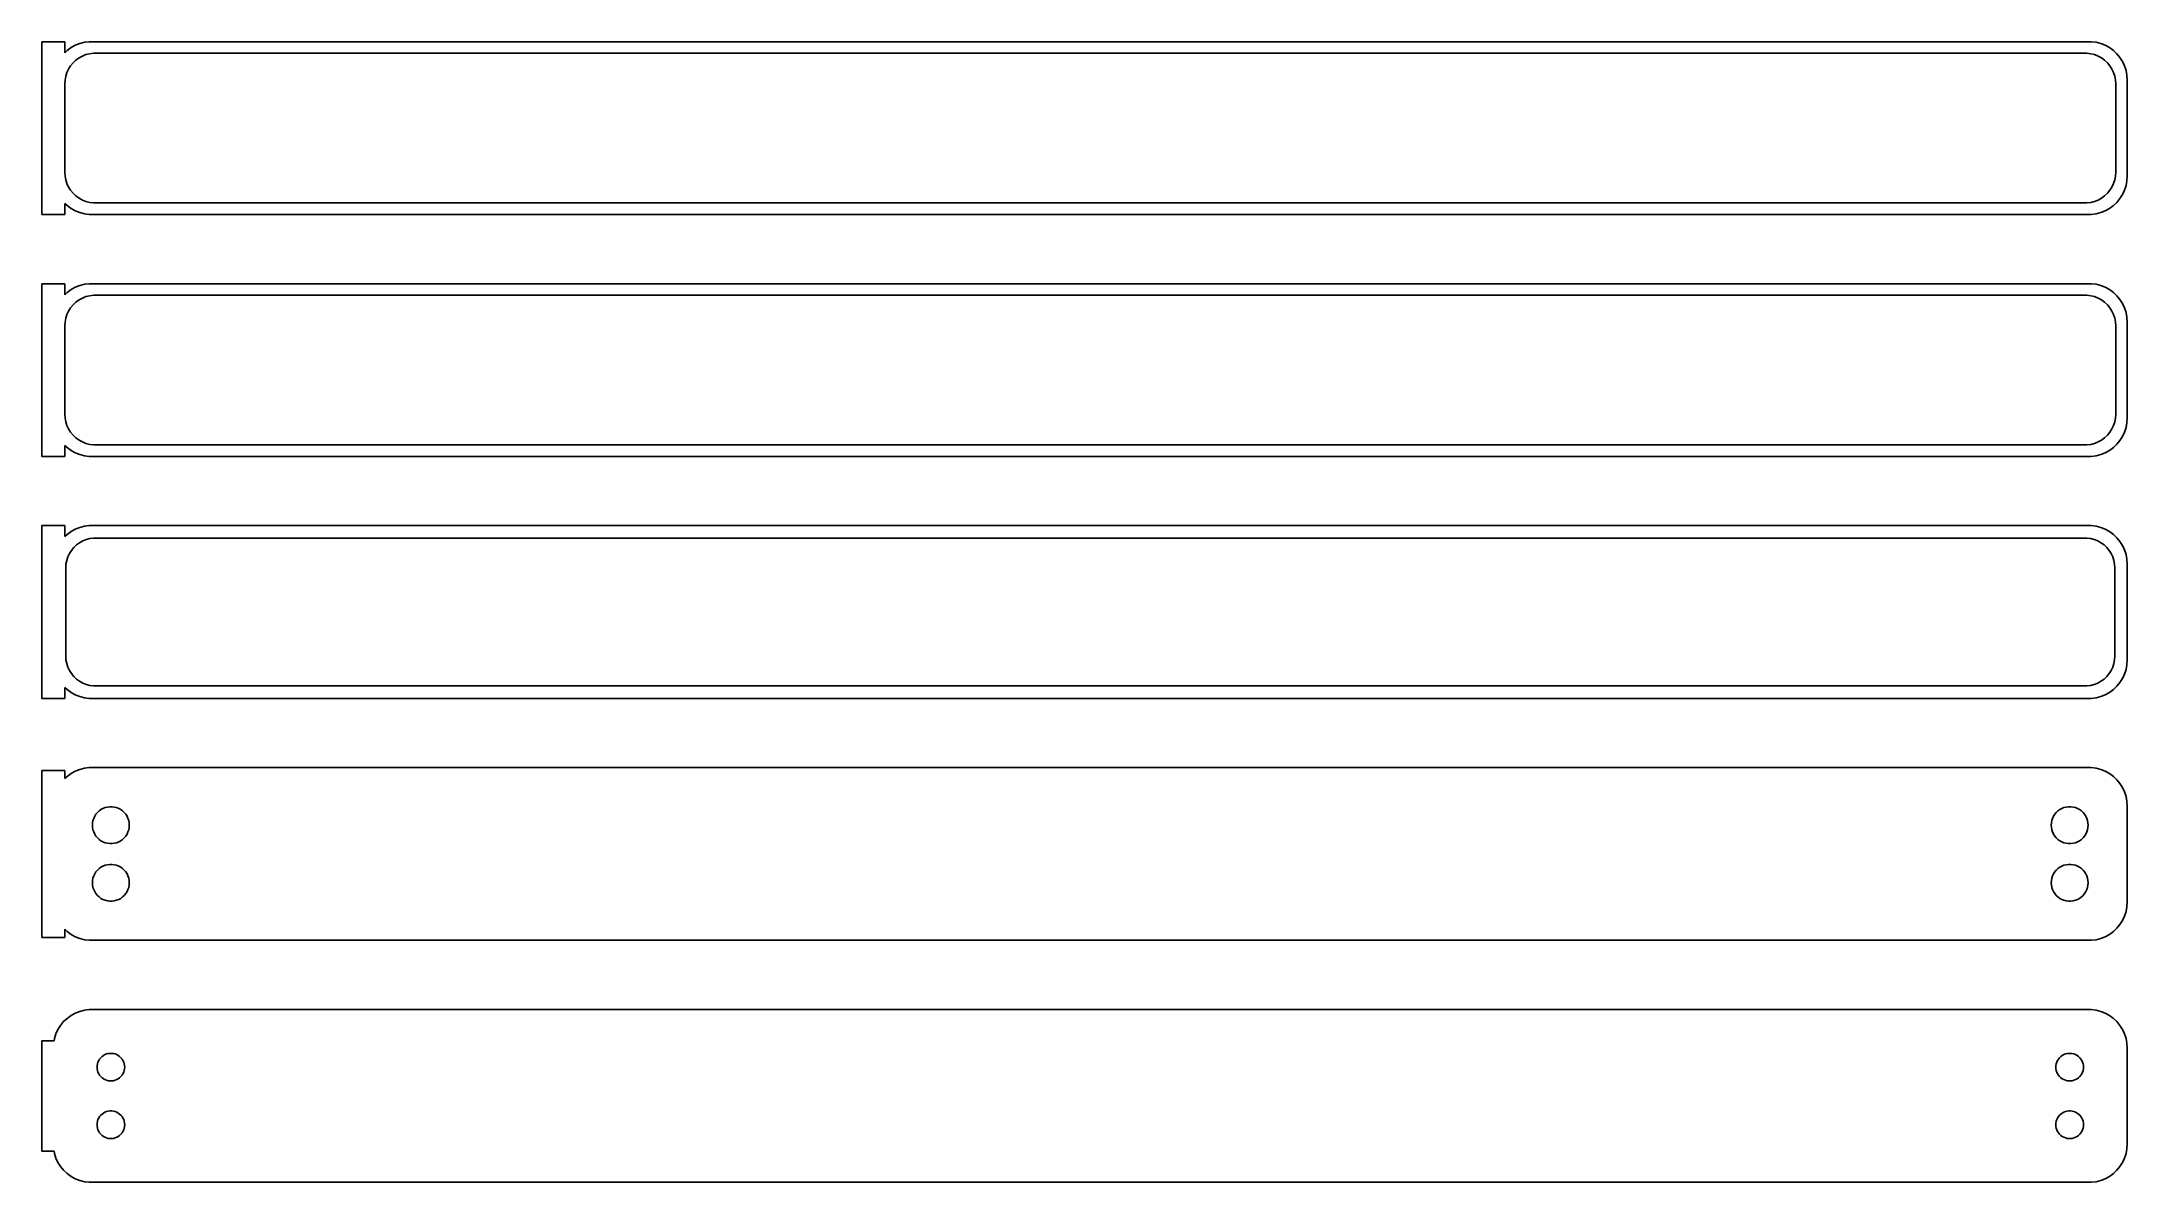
# Model space of a CAD drawing. Header units: metres. Extents: x -136 to 135, y 115 to 263.
import ezdxf

# ---------------------------------------------------------------- set-up
doc = ezdxf.new("R2010")
doc.units = ezdxf.units.M

msp = doc.modelspace()

# ---------------------------------------------------------------- linework, layer by layer
for p, q in [((-133.5, 263.24), (-136.5, 263.24)), ((-136.5, 263.24), (-136.5, 240.76)), ((-133.5, 261.809), (-133.5, 263.24)), ((-133.187, 262.103), (-133.5, 261.809)), ((-132.679, 262.472), (-133.187, 262.103)), ((-132.129, 262.774), (-132.679, 262.472)), ((-132.416, 260.488), (-132.05, 260.832)), ((-131.545, 263.005), (-132.129, 262.774)), ((-132.05, 260.832), (-131.643, 261.127)), ((-131.643, 261.127), (-131.203, 261.369)), ((-130.937, 263.161), (-131.545, 263.005)), ((-131.203, 261.369), (-130.736, 261.554)), ((-130.314, 263.24), (-130.937, 263.161)), ((-130.736, 261.554), (-130.25, 261.679)), ((130.314, 263.24), (-130.314, 263.24)), ((-130.25, 261.679), (-129.751, 261.742)), ((-129.751, 261.742), (129.751, 261.742)), ((129.751, 261.742), (130.25, 261.679)), ((130.25, 261.679), (130.736, 261.554)), ((130.937, 263.161), (130.314, 263.24)), ((130.736, 261.554), (131.203, 261.369)), ((131.545, 263.005), (130.937, 263.161)), ((131.203, 261.369), (131.643, 261.127)), ((132.129, 262.774), (131.545, 263.005)), ((131.643, 261.127), (132.05, 260.832)), ((132.05, 260.832), (132.416, 260.488)), ((132.679, 262.472), (132.129, 262.774)), ((133.187, 262.103), (132.679, 262.472)), ((133.645, 261.673), (133.187, 262.103)), ((134.045, 261.189), (133.645, 261.673)), ((134.382, 260.659), (134.045, 261.189)), ((134.649, 260.091), (134.382, 260.659)), ((-133.5, 257.75), (-133.468, 258.251)), ((-133.468, 258.251), (-133.374, 258.745)), ((-133.374, 258.745), (-133.219, 259.222)), ((-133.219, 259.222), (-133.005, 259.677)), ((-133.005, 259.677), (-132.736, 260.101)), ((-132.736, 260.101), (-132.416, 260.488)), ((132.416, 260.488), (132.736, 260.101)), ((132.736, 260.101), (133.005, 259.677)), ((133.005, 259.677), (133.219, 259.222)), ((133.219, 259.222), (133.374, 258.745)), ((133.374, 258.745), (133.468, 258.251)), ((133.468, 258.251), (133.5, 257.75)), ((134.843, 259.493), (134.649, 260.091)), ((134.961, 258.877), (134.843, 259.493)), ((135, 258.25), (134.961, 258.877)), ((135, 245.75), (135, 258.25)), ((-133.5, 246.25), (-133.5, 257.75)), ((133.5, 257.75), (133.5, 246.25)), ((-133.468, 245.749), (-133.5, 246.25)), ((-133.374, 245.255), (-133.468, 245.749)), ((-133.219, 244.778), (-133.374, 245.255)), ((-133.005, 244.323), (-133.219, 244.778)), ((133.219, 244.778), (133.005, 244.323)), ((133.374, 245.255), (133.219, 244.778)), ((133.468, 245.749), (133.374, 245.255)), ((133.5, 246.25), (133.468, 245.749)), ((134.649, 243.909), (134.843, 244.507)), ((134.843, 244.507), (134.961, 245.123)), ((134.961, 245.123), (135, 245.75)), ((-133.5, 242.191), (-133.187, 241.897)), ((-133.5, 240.76), (-133.5, 242.191)), ((-133.187, 241.897), (-132.679, 241.528)), ((-132.736, 243.899), (-133.005, 244.323)), ((-132.416, 243.512), (-132.736, 243.899)), ((-132.05, 243.168), (-132.416, 243.512)), ((-131.643, 242.873), (-132.05, 243.168)), ((-131.203, 242.631), (-131.643, 242.873)), ((-130.736, 242.446), (-131.203, 242.631)), ((-130.25, 242.321), (-130.736, 242.446)), ((-129.751, 242.258), (-130.25, 242.321)), ((129.751, 242.258), (-129.751, 242.258)), ((130.25, 242.321), (129.751, 242.258)), ((130.736, 242.446), (130.25, 242.321)), ((131.203, 242.631), (130.736, 242.446)), ((131.643, 242.873), (131.203, 242.631)), ((132.05, 243.168), (131.643, 242.873)), ((132.416, 243.512), (132.05, 243.168)), ((132.736, 243.899), (132.416, 243.512)), ((132.679, 241.528), (133.187, 241.897)), ((133.005, 244.323), (132.736, 243.899)), ((133.187, 241.897), (133.645, 242.327)), ((133.645, 242.327), (134.045, 242.811)), ((134.045, 242.811), (134.382, 243.341)), ((134.382, 243.341), (134.649, 243.909)), ((-136.5, 240.76), (-133.5, 240.76)), ((-132.679, 241.528), (-132.129, 241.226)), ((-132.129, 241.226), (-131.545, 240.995)), ((-131.545, 240.995), (-130.937, 240.839)), ((-130.937, 240.839), (-130.314, 240.76)), ((-130.314, 240.76), (130.314, 240.76)), ((130.314, 240.76), (130.937, 240.839)), ((130.937, 240.839), (131.545, 240.995)), ((131.545, 240.995), (132.129, 241.226)), ((132.129, 241.226), (132.679, 241.528)), ((-133.5, 231.74), (-136.5, 231.74)), ((-136.5, 231.74), (-136.5, 209.26)), ((-133.5, 230.309), (-133.5, 231.74)), ((-132.679, 230.972), (-133.187, 230.603)), ((-132.129, 231.274), (-132.679, 230.972)), ((-131.545, 231.505), (-132.129, 231.274)), ((-130.937, 231.661), (-131.545, 231.505)), ((-130.314, 231.74), (-130.937, 231.661)), ((130.314, 231.74), (-130.314, 231.74)), ((130.937, 231.661), (130.314, 231.74)), ((131.545, 231.505), (130.937, 231.661)), ((132.129, 231.274), (131.545, 231.505)), ((132.679, 230.972), (132.129, 231.274)), ((133.187, 230.603), (132.679, 230.972)), ((-133.187, 230.603), (-133.5, 230.309)), ((-133.219, 227.722), (-133.005, 228.177)), ((-133.005, 228.177), (-132.736, 228.601)), ((-132.736, 228.601), (-132.416, 228.988)), ((-132.416, 228.988), (-132.05, 229.332)), ((-132.05, 229.332), (-131.643, 229.627)), ((-131.643, 229.627), (-131.203, 229.869)), ((-131.203, 229.869), (-130.736, 230.054)), ((-130.736, 230.054), (-130.25, 230.179)), ((-130.25, 230.179), (-129.751, 230.242)), ((-129.751, 230.242), (129.751, 230.242)), ((129.751, 230.242), (130.25, 230.179)), ((130.25, 230.179), (130.736, 230.054)), ((130.736, 230.054), (131.203, 229.869)), ((131.203, 229.869), (131.643, 229.627)), ((131.643, 229.627), (132.05, 229.332)), ((132.05, 229.332), (132.416, 228.988)), ((132.416, 228.988), (132.736, 228.601)), ((132.736, 228.601), (133.005, 228.177)), ((133.005, 228.177), (133.219, 227.722)), ((133.645, 230.173), (133.187, 230.603)), ((134.045, 229.689), (133.645, 230.173)), ((134.382, 229.159), (134.045, 229.689)), ((134.649, 228.591), (134.382, 229.159)), ((134.843, 227.993), (134.649, 228.591)), ((-133.5, 226.25), (-133.468, 226.751)), ((-133.5, 214.75), (-133.5, 226.25)), ((-133.468, 226.751), (-133.374, 227.245)), ((-133.374, 227.245), (-133.219, 227.722)), ((133.219, 227.722), (133.374, 227.245)), ((133.374, 227.245), (133.468, 226.751)), ((133.468, 226.751), (133.5, 226.25)), ((133.5, 226.25), (133.5, 214.75)), ((134.961, 227.377), (134.843, 227.993)), ((135, 226.75), (134.961, 227.377)), ((135, 214.25), (135, 226.75)), ((-133.468, 214.249), (-133.5, 214.75)), ((133.5, 214.75), (133.468, 214.249)), ((-133.374, 213.755), (-133.468, 214.249)), ((-133.219, 213.278), (-133.374, 213.755)), ((-133.005, 212.823), (-133.219, 213.278)), ((-132.736, 212.399), (-133.005, 212.823)), ((-132.416, 212.012), (-132.736, 212.399)), ((-132.05, 211.668), (-132.416, 212.012)), ((132.416, 212.012), (132.05, 211.668)), ((132.736, 212.399), (132.416, 212.012)), ((133.005, 212.823), (132.736, 212.399)), ((133.219, 213.278), (133.005, 212.823)), ((133.374, 213.755), (133.219, 213.278)), ((133.468, 214.249), (133.374, 213.755)), ((134.045, 211.311), (134.382, 211.841)), ((134.382, 211.841), (134.649, 212.409)), ((134.649, 212.409), (134.843, 213.007)), ((134.843, 213.007), (134.961, 213.623)), ((134.961, 213.623), (135, 214.25)), ((-136.5, 209.26), (-133.5, 209.26)), ((-133.5, 210.691), (-133.187, 210.397)), ((-133.5, 209.26), (-133.5, 210.691)), ((-133.187, 210.397), (-132.679, 210.028)), ((-132.679, 210.028), (-132.129, 209.726)), ((-132.129, 209.726), (-131.545, 209.495)), ((-131.643, 211.373), (-132.05, 211.668)), ((-131.203, 211.131), (-131.643, 211.373)), ((-131.545, 209.495), (-130.937, 209.339)), ((-130.736, 210.946), (-131.203, 211.131)), ((-130.937, 209.339), (-130.314, 209.26)), ((-130.25, 210.821), (-130.736, 210.946)), ((-130.314, 209.26), (130.314, 209.26)), ((-129.751, 210.758), (-130.25, 210.821)), ((129.751, 210.758), (-129.751, 210.758)), ((130.25, 210.821), (129.751, 210.758)), ((130.736, 210.946), (130.25, 210.821)), ((130.314, 209.26), (130.937, 209.339)), ((131.203, 211.131), (130.736, 210.946)), ((130.937, 209.339), (131.545, 209.495)), ((131.643, 211.373), (131.203, 211.131)), ((131.545, 209.495), (132.129, 209.726)), ((132.05, 211.668), (131.643, 211.373)), ((132.129, 209.726), (132.679, 210.028)), ((132.679, 210.028), (133.187, 210.397)), ((133.187, 210.397), (133.645, 210.827)), ((133.645, 210.827), (134.045, 211.311)), ((-133.5, 200.24), (-136.5, 200.24)), ((-136.5, 200.24), (-136.5, 177.76)), ((-133.5, 198.809), (-133.5, 200.24)), ((-133.187, 199.103), (-133.5, 198.809)), ((-132.679, 199.472), (-133.187, 199.103)), ((-132.129, 199.774), (-132.679, 199.472)), ((-131.545, 200.005), (-132.129, 199.774)), ((-131.575, 198.02), (-131.149, 198.254)), ((-130.937, 200.161), (-131.545, 200.005)), ((-131.149, 198.254), (-130.697, 198.433)), ((-130.314, 200.24), (-130.937, 200.161)), ((-130.697, 198.433), (-130.226, 198.554)), ((130.314, 200.24), (-130.314, 200.24)), ((-130.226, 198.554), (-129.743, 198.615)), ((-129.743, 198.615), (129.743, 198.615)), ((129.743, 198.615), (130.226, 198.554)), ((130.226, 198.554), (130.697, 198.433)), ((130.937, 200.161), (130.314, 200.24)), ((130.697, 198.433), (131.149, 198.254)), ((131.545, 200.005), (130.937, 200.161)), ((131.149, 198.254), (131.575, 198.02)), ((132.129, 199.774), (131.545, 200.005)), ((132.679, 199.472), (132.129, 199.774)), ((133.187, 199.103), (132.679, 199.472)), ((133.645, 198.673), (133.187, 199.103)), ((134.045, 198.189), (133.645, 198.673)), ((-133.342, 195.235), (-133.251, 195.713)), ((-133.251, 195.713), (-133.101, 196.176)), ((-133.101, 196.176), (-132.894, 196.616)), ((-132.894, 196.616), (-132.633, 197.026)), ((-132.633, 197.026), (-132.323, 197.401)), ((-132.323, 197.401), (-131.969, 197.734)), ((-131.969, 197.734), (-131.575, 198.02)), ((131.575, 198.02), (131.969, 197.734)), ((131.969, 197.734), (132.323, 197.401)), ((132.323, 197.401), (132.633, 197.026)), ((132.633, 197.026), (132.894, 196.616)), ((132.894, 196.616), (133.101, 196.176)), ((133.101, 196.176), (133.251, 195.713)), ((133.251, 195.713), (133.342, 195.235)), ((134.382, 197.659), (134.045, 198.189)), ((134.649, 197.091), (134.382, 197.659)), ((134.843, 196.493), (134.649, 197.091)), ((134.961, 195.877), (134.843, 196.493)), ((135, 195.25), (134.961, 195.877)), ((-133.373, 194.75), (-133.342, 195.235)), ((-133.373, 183.25), (-133.373, 194.75)), ((133.342, 195.235), (133.373, 194.75)), ((133.373, 194.75), (133.373, 183.25)), ((135, 182.75), (135, 195.25)), ((-133.342, 182.765), (-133.373, 183.25)), ((-133.251, 182.287), (-133.342, 182.765)), ((-133.101, 181.824), (-133.251, 182.287)), ((133.251, 182.287), (133.101, 181.824)), ((133.342, 182.765), (133.251, 182.287)), ((133.373, 183.25), (133.342, 182.765)), ((134.843, 181.507), (134.961, 182.123)), ((134.961, 182.123), (135, 182.75)), ((-133.5, 179.191), (-133.187, 178.897)), ((-133.5, 177.76), (-133.5, 179.191)), ((-132.894, 181.384), (-133.101, 181.824)), ((-132.633, 180.974), (-132.894, 181.384)), ((-132.323, 180.599), (-132.633, 180.974)), ((-131.969, 180.266), (-132.323, 180.599)), ((-131.575, 179.98), (-131.969, 180.266)), ((-131.149, 179.746), (-131.575, 179.98)), ((-130.697, 179.567), (-131.149, 179.746)), ((-130.226, 179.446), (-130.697, 179.567)), ((-129.743, 179.385), (-130.226, 179.446)), ((129.743, 179.385), (-129.743, 179.385)), ((130.226, 179.446), (129.743, 179.385)), ((130.697, 179.567), (130.226, 179.446)), ((131.149, 179.746), (130.697, 179.567)), ((131.575, 179.98), (131.149, 179.746)), ((131.969, 180.266), (131.575, 179.98)), ((132.323, 180.599), (131.969, 180.266)), ((132.633, 180.974), (132.323, 180.599)), ((132.894, 181.384), (132.633, 180.974)), ((133.101, 181.824), (132.894, 181.384)), ((133.187, 178.897), (133.645, 179.327)), ((133.645, 179.327), (134.045, 179.811)), ((134.045, 179.811), (134.382, 180.341)), ((134.382, 180.341), (134.649, 180.909)), ((134.649, 180.909), (134.843, 181.507)), ((-136.5, 177.76), (-133.5, 177.76)), ((-133.187, 178.897), (-132.679, 178.528)), ((-132.679, 178.528), (-132.129, 178.226)), ((-132.129, 178.226), (-131.545, 177.995)), ((-131.545, 177.995), (-130.937, 177.839)), ((-130.937, 177.839), (-130.314, 177.76)), ((-130.314, 177.76), (130.314, 177.76)), ((130.314, 177.76), (130.937, 177.839)), ((130.937, 177.839), (131.545, 177.995)), ((131.545, 177.995), (132.129, 178.226)), ((132.129, 178.226), (132.679, 178.528)), ((132.679, 178.528), (133.187, 178.897)), ((-133.5, 168.365), (-136.5, 168.365)), ((-136.5, 168.365), (-136.5, 146.635)), ((-133.5, 167.309), (-133.5, 168.365)), ((-131.545, 168.505), (-132.129, 168.274)), ((-130.937, 168.661), (-131.545, 168.505)), ((-130.314, 168.74), (-130.937, 168.661)), ((130.314, 168.74), (-130.314, 168.74)), ((130.937, 168.661), (130.314, 168.74)), ((131.545, 168.505), (130.937, 168.661)), ((132.129, 168.274), (131.545, 168.505)), ((-133.187, 167.603), (-133.5, 167.309)), ((-132.679, 167.972), (-133.187, 167.603)), ((-132.129, 168.274), (-132.679, 167.972)), ((132.679, 167.972), (132.129, 168.274)), ((133.187, 167.603), (132.679, 167.972)), ((133.645, 167.173), (133.187, 167.603)), ((134.045, 166.689), (133.645, 167.173)), ((134.382, 166.159), (134.045, 166.689)), ((134.649, 165.591), (134.382, 166.159)), ((-129.25, 162.893), (-129.03, 163.099)), ((-129.03, 163.099), (-128.786, 163.276)), ((-128.786, 163.276), (-128.522, 163.422)), ((-128.522, 163.422), (-128.242, 163.533)), ((-128.242, 163.533), (-127.95, 163.607)), ((-127.95, 163.607), (-127.651, 163.645)), ((-127.651, 163.645), (-127.349, 163.645)), ((-127.349, 163.645), (-127.05, 163.607)), ((-127.05, 163.607), (-126.758, 163.533)), ((-126.758, 163.533), (-126.478, 163.422)), ((-126.478, 163.422), (-126.214, 163.276)), ((-126.214, 163.276), (-125.97, 163.099)), ((-125.97, 163.099), (-125.75, 162.893)), ((125.75, 162.893), (125.97, 163.099)), ((125.97, 163.099), (126.214, 163.276)), ((126.214, 163.276), (126.478, 163.422)), ((126.478, 163.422), (126.758, 163.533)), ((126.758, 163.533), (127.05, 163.607)), ((127.05, 163.607), (127.349, 163.645)), ((127.349, 163.645), (127.651, 163.645)), ((127.651, 163.645), (127.95, 163.607)), ((127.95, 163.607), (128.242, 163.533)), ((128.242, 163.533), (128.522, 163.422)), ((128.522, 163.422), (128.786, 163.276)), ((128.786, 163.276), (129.03, 163.099)), ((129.03, 163.099), (129.25, 162.893)), ((134.843, 164.993), (134.649, 165.591)), ((134.961, 164.377), (134.843, 164.993)), ((135, 163.75), (134.961, 164.377)), ((135, 151.25), (135, 163.75)), ((-129.9, 161.25), (-129.881, 161.551)), ((-129.881, 160.949), (-129.9, 161.25)), ((-129.881, 161.551), (-129.825, 161.847)), ((-129.825, 160.653), (-129.881, 160.949)), ((-129.825, 161.847), (-129.731, 162.133)), ((-129.731, 160.367), (-129.825, 160.653)), ((-129.731, 162.133), (-129.603, 162.406)), ((-129.603, 160.094), (-129.731, 160.367)), ((-129.603, 162.406), (-129.442, 162.661)), ((-129.442, 162.661), (-129.25, 162.893)), ((-125.75, 162.893), (-125.558, 162.661)), ((-125.558, 162.661), (-125.397, 162.406)), ((-125.397, 162.406), (-125.269, 162.133)), ((-125.269, 160.367), (-125.397, 160.094)), ((-125.269, 162.133), (-125.175, 161.847)), ((-125.175, 160.653), (-125.269, 160.367)), ((-125.175, 161.847), (-125.119, 161.551)), ((-125.119, 160.949), (-125.175, 160.653)), ((-125.119, 161.551), (-125.1, 161.25)), ((-125.1, 161.25), (-125.119, 160.949)), ((125.1, 161.25), (125.119, 161.551)), ((125.119, 160.949), (125.1, 161.25)), ((125.119, 161.551), (125.175, 161.847)), ((125.175, 160.653), (125.119, 160.949)), ((125.175, 161.847), (125.269, 162.133)), ((125.269, 160.367), (125.175, 160.653)), ((125.269, 162.133), (125.397, 162.406)), ((125.397, 160.094), (125.269, 160.367)), ((125.397, 162.406), (125.558, 162.661)), ((125.558, 162.661), (125.75, 162.893)), ((129.25, 162.893), (129.442, 162.661)), ((129.442, 162.661), (129.603, 162.406)), ((129.603, 162.406), (129.731, 162.133)), ((129.731, 160.367), (129.603, 160.094)), ((129.731, 162.133), (129.825, 161.847)), ((129.825, 160.653), (129.731, 160.367)), ((129.825, 161.847), (129.881, 161.551)), ((129.881, 160.949), (129.825, 160.653)), ((129.881, 161.551), (129.9, 161.25)), ((129.9, 161.25), (129.881, 160.949)), ((-129.442, 159.839), (-129.603, 160.094)), ((-129.25, 159.607), (-129.442, 159.839)), ((-129.03, 159.401), (-129.25, 159.607)), ((-128.786, 159.224), (-129.03, 159.401)), ((-128.522, 159.078), (-128.786, 159.224)), ((-128.242, 158.967), (-128.522, 159.078)), ((-127.95, 158.893), (-128.242, 158.967)), ((-127.651, 158.855), (-127.95, 158.893)), ((-127.349, 158.855), (-127.651, 158.855)), ((-127.05, 158.893), (-127.349, 158.855)), ((-126.758, 158.967), (-127.05, 158.893)), ((-126.478, 159.078), (-126.758, 158.967)), ((-126.214, 159.224), (-126.478, 159.078)), ((-125.97, 159.401), (-126.214, 159.224)), ((-125.75, 159.607), (-125.97, 159.401)), ((-125.558, 159.839), (-125.75, 159.607)), ((-125.397, 160.094), (-125.558, 159.839)), ((125.558, 159.839), (125.397, 160.094)), ((125.75, 159.607), (125.558, 159.839)), ((125.97, 159.401), (125.75, 159.607)), ((126.214, 159.224), (125.97, 159.401)), ((126.478, 159.078), (126.214, 159.224)), ((126.758, 158.967), (126.478, 159.078)), ((127.05, 158.893), (126.758, 158.967)), ((127.349, 158.855), (127.05, 158.893)), ((127.651, 158.855), (127.349, 158.855)), ((127.95, 158.893), (127.651, 158.855)), ((128.242, 158.967), (127.95, 158.893)), ((128.522, 159.078), (128.242, 158.967)), ((128.786, 159.224), (128.522, 159.078)), ((129.03, 159.401), (128.786, 159.224)), ((129.25, 159.607), (129.03, 159.401)), ((129.442, 159.839), (129.25, 159.607)), ((129.603, 160.094), (129.442, 159.839)), ((-129.731, 154.633), (-129.603, 154.906)), ((-129.603, 154.906), (-129.442, 155.161)), ((-129.442, 155.161), (-129.25, 155.393)), ((-129.25, 155.393), (-129.03, 155.599)), ((-129.03, 155.599), (-128.786, 155.776)), ((-128.786, 155.776), (-128.522, 155.922)), ((-128.522, 155.922), (-128.242, 156.033)), ((-128.242, 156.033), (-127.95, 156.107)), ((-127.95, 156.107), (-127.651, 156.145)), ((-127.651, 156.145), (-127.349, 156.145)), ((-127.349, 156.145), (-127.05, 156.107)), ((-127.05, 156.107), (-126.758, 156.033)), ((-126.758, 156.033), (-126.478, 155.922)), ((-126.478, 155.922), (-126.214, 155.776)), ((-126.214, 155.776), (-125.97, 155.599)), ((-125.97, 155.599), (-125.75, 155.393)), ((-125.75, 155.393), (-125.558, 155.161)), ((-125.558, 155.161), (-125.397, 154.906)), ((-125.397, 154.906), (-125.269, 154.633)), ((125.269, 154.633), (125.397, 154.906)), ((125.397, 154.906), (125.558, 155.161)), ((125.558, 155.161), (125.75, 155.393)), ((125.75, 155.393), (125.97, 155.599)), ((125.97, 155.599), (126.214, 155.776)), ((126.214, 155.776), (126.478, 155.922)), ((126.478, 155.922), (126.758, 156.033)), ((126.758, 156.033), (127.05, 156.107)), ((127.05, 156.107), (127.349, 156.145)), ((127.349, 156.145), (127.651, 156.145)), ((127.651, 156.145), (127.95, 156.107)), ((127.95, 156.107), (128.242, 156.033)), ((128.242, 156.033), (128.522, 155.922)), ((128.522, 155.922), (128.786, 155.776)), ((128.786, 155.776), (129.03, 155.599)), ((129.03, 155.599), (129.25, 155.393)), ((129.25, 155.393), (129.442, 155.161)), ((129.442, 155.161), (129.603, 154.906)), ((129.603, 154.906), (129.731, 154.633)), ((-129.9, 153.75), (-129.881, 154.051)), ((-129.881, 153.449), (-129.9, 153.75)), ((-129.881, 154.051), (-129.825, 154.347)), ((-129.825, 153.153), (-129.881, 153.449)), ((-129.825, 154.347), (-129.731, 154.633)), ((-129.731, 152.867), (-129.825, 153.153)), ((-129.603, 152.594), (-129.731, 152.867)), ((-129.442, 152.339), (-129.603, 152.594)), ((-129.25, 152.107), (-129.442, 152.339)), ((-129.03, 151.901), (-129.25, 152.107)), ((-125.75, 152.107), (-125.97, 151.901)), ((-125.558, 152.339), (-125.75, 152.107)), ((-125.397, 152.594), (-125.558, 152.339)), ((-125.269, 152.867), (-125.397, 152.594)), ((-125.269, 154.633), (-125.175, 154.347)), ((-125.175, 153.153), (-125.269, 152.867)), ((-125.175, 154.347), (-125.119, 154.051)), ((-125.119, 153.449), (-125.175, 153.153)), ((-125.119, 154.051), (-125.1, 153.75)), ((-125.1, 153.75), (-125.119, 153.449)), ((125.1, 153.75), (125.119, 154.051)), ((125.119, 153.449), (125.1, 153.75)), ((125.119, 154.051), (125.175, 154.347)), ((125.175, 153.153), (125.119, 153.449)), ((125.175, 154.347), (125.269, 154.633)), ((125.269, 152.867), (125.175, 153.153)), ((125.397, 152.594), (125.269, 152.867)), ((125.558, 152.339), (125.397, 152.594)), ((125.75, 152.107), (125.558, 152.339)), ((125.97, 151.901), (125.75, 152.107)), ((129.25, 152.107), (129.03, 151.901)), ((129.442, 152.339), (129.25, 152.107)), ((129.603, 152.594), (129.442, 152.339)), ((129.731, 152.867), (129.603, 152.594)), ((129.731, 154.633), (129.825, 154.347)), ((129.825, 153.153), (129.731, 152.867)), ((129.825, 154.347), (129.881, 154.051)), ((129.881, 153.449), (129.825, 153.153)), ((129.881, 154.051), (129.9, 153.75)), ((129.9, 153.75), (129.881, 153.449)), ((-128.786, 151.724), (-129.03, 151.901)), ((-128.522, 151.578), (-128.786, 151.724)), ((-128.242, 151.467), (-128.522, 151.578)), ((-127.95, 151.393), (-128.242, 151.467)), ((-127.651, 151.355), (-127.95, 151.393)), ((-127.349, 151.355), (-127.651, 151.355)), ((-127.05, 151.393), (-127.349, 151.355)), ((-126.758, 151.467), (-127.05, 151.393)), ((-126.478, 151.578), (-126.758, 151.467)), ((-126.214, 151.724), (-126.478, 151.578)), ((-125.97, 151.901), (-126.214, 151.724)), ((126.214, 151.724), (125.97, 151.901)), ((126.478, 151.578), (126.214, 151.724)), ((126.758, 151.467), (126.478, 151.578)), ((127.05, 151.393), (126.758, 151.467)), ((127.349, 151.355), (127.05, 151.393)), ((127.651, 151.355), (127.349, 151.355)), ((127.95, 151.393), (127.651, 151.355)), ((128.242, 151.467), (127.95, 151.393)), ((128.522, 151.578), (128.242, 151.467)), ((128.786, 151.724), (128.522, 151.578)), ((129.03, 151.901), (128.786, 151.724)), ((134.382, 148.841), (134.649, 149.409)), ((134.649, 149.409), (134.843, 150.007)), ((134.843, 150.007), (134.961, 150.623)), ((134.961, 150.623), (135, 151.25)), ((-136.5, 146.635), (-133.5, 146.635)), ((-133.5, 146.635), (-133.5, 147.691)), ((-133.5, 147.691), (-133.187, 147.397)), ((-133.187, 147.397), (-132.679, 147.028)), ((-132.679, 147.028), (-132.129, 146.726)), ((-132.129, 146.726), (-131.545, 146.495)), ((131.545, 146.495), (132.129, 146.726)), ((132.129, 146.726), (132.679, 147.028)), ((132.679, 147.028), (133.187, 147.397)), ((133.187, 147.397), (133.645, 147.827)), ((133.645, 147.827), (134.045, 148.311)), ((134.045, 148.311), (134.382, 148.841)), ((-131.545, 146.495), (-130.937, 146.339)), ((-130.937, 146.339), (-130.314, 146.26)), ((-130.314, 146.26), (130.314, 146.26)), ((130.314, 146.26), (130.937, 146.339)), ((130.937, 146.339), (131.545, 146.495)), ((-133.187, 136.103), (-133.645, 135.673)), ((-132.679, 136.472), (-133.187, 136.103)), ((-132.129, 136.774), (-132.679, 136.472)), ((-131.545, 137.005), (-132.129, 136.774)), ((-130.937, 137.161), (-131.545, 137.005)), ((-130.314, 137.24), (-130.937, 137.161)), ((130.314, 137.24), (-130.314, 137.24)), ((130.937, 137.161), (130.314, 137.24)), ((131.545, 137.005), (130.937, 137.161)), ((132.129, 136.774), (131.545, 137.005)), ((132.679, 136.472), (132.129, 136.774)), ((133.187, 136.103), (132.679, 136.472)), ((133.645, 135.673), (133.187, 136.103)), ((-134.9, 133.194), (-136.5, 133.194)), ((-136.5, 133.194), (-136.5, 118.806)), ((-134.843, 133.493), (-134.9, 133.194)), ((-134.649, 134.091), (-134.843, 133.493)), ((-134.382, 134.659), (-134.649, 134.091)), ((-134.045, 135.189), (-134.382, 134.659)), ((-133.645, 135.673), (-134.045, 135.189)), ((134.045, 135.189), (133.645, 135.673)), ((134.382, 134.659), (134.045, 135.189)), ((134.649, 134.091), (134.382, 134.659)), ((134.843, 133.493), (134.649, 134.091)), ((134.961, 132.877), (134.843, 133.493)), ((-129.243, 130.198), (-129.174, 130.413)), ((-129.174, 130.413), (-129.077, 130.617)), ((-129.077, 130.617), (-128.956, 130.808)), ((-128.956, 130.808), (-128.812, 130.982)), ((-128.812, 130.982), (-128.647, 131.137)), ((-128.647, 131.137), (-128.464, 131.27)), ((-128.464, 131.27), (-128.266, 131.379)), ((-128.266, 131.379), (-128.056, 131.462)), ((-128.056, 131.462), (-127.837, 131.518)), ((-127.837, 131.518), (-127.613, 131.546)), ((-127.613, 131.546), (-127.387, 131.546)), ((-127.387, 131.546), (-127.163, 131.518)), ((-127.163, 131.518), (-126.944, 131.462)), ((-126.944, 131.462), (-126.734, 131.379)), ((-126.734, 131.379), (-126.536, 131.27)), ((-126.536, 131.27), (-126.353, 131.137)), ((-126.353, 131.137), (-126.188, 130.982)), ((-126.188, 130.982), (-126.044, 130.808)), ((-126.044, 130.808), (-125.923, 130.617)), ((-125.923, 130.617), (-125.826, 130.413)), ((-125.826, 130.413), (-125.757, 130.198)), ((125.757, 130.198), (125.826, 130.413)), ((125.826, 130.413), (125.923, 130.617)), ((125.923, 130.617), (126.044, 130.808)), ((126.044, 130.808), (126.188, 130.982)), ((126.188, 130.982), (126.353, 131.137)), ((126.353, 131.137), (126.536, 131.27)), ((126.536, 131.27), (126.734, 131.379)), ((126.734, 131.379), (126.944, 131.462)), ((126.944, 131.462), (127.163, 131.518)), ((127.163, 131.518), (127.387, 131.546)), ((127.387, 131.546), (127.613, 131.546)), ((127.613, 131.546), (127.837, 131.518)), ((127.837, 131.518), (128.056, 131.462)), ((128.056, 131.462), (128.266, 131.379)), ((128.266, 131.379), (128.464, 131.27)), ((128.464, 131.27), (128.647, 131.137)), ((128.647, 131.137), (128.812, 130.982)), ((128.812, 130.982), (128.956, 130.808)), ((128.956, 130.808), (129.077, 130.617)), ((129.077, 130.617), (129.174, 130.413)), ((129.174, 130.413), (129.243, 130.198)), ((135, 132.25), (134.961, 132.877)), ((135, 119.75), (135, 132.25)), ((-129.3, 129.75), (-129.286, 129.976)), ((-129.286, 129.524), (-129.3, 129.75)), ((-129.286, 129.976), (-129.243, 130.198)), ((-129.243, 129.302), (-129.286, 129.524)), ((-129.174, 129.087), (-129.243, 129.302)), ((-129.077, 128.883), (-129.174, 129.087)), ((-128.956, 128.692), (-129.077, 128.883)), ((-128.812, 128.518), (-128.956, 128.692)), ((-128.647, 128.363), (-128.812, 128.518)), ((-128.464, 128.23), (-128.647, 128.363)), ((-128.266, 128.121), (-128.464, 128.23)), ((-128.056, 128.038), (-128.266, 128.121)), ((-127.837, 127.982), (-128.056, 128.038)), ((-127.613, 127.954), (-127.837, 127.982)), ((-127.387, 127.954), (-127.613, 127.954)), ((-127.163, 127.982), (-127.387, 127.954)), ((-126.944, 128.038), (-127.163, 127.982)), ((-126.734, 128.121), (-126.944, 128.038)), ((-126.536, 128.23), (-126.734, 128.121)), ((-126.353, 128.363), (-126.536, 128.23)), ((-126.188, 128.518), (-126.353, 128.363)), ((-126.044, 128.692), (-126.188, 128.518)), ((-125.923, 128.883), (-126.044, 128.692)), ((-125.826, 129.087), (-125.923, 128.883)), ((-125.757, 129.302), (-125.826, 129.087)), ((-125.757, 130.198), (-125.714, 129.976)), ((-125.714, 129.524), (-125.757, 129.302)), ((-125.714, 129.976), (-125.7, 129.75)), ((-125.7, 129.75), (-125.714, 129.524)), ((125.7, 129.75), (125.714, 129.976)), ((125.714, 129.524), (125.7, 129.75)), ((125.714, 129.976), (125.757, 130.198)), ((125.757, 129.302), (125.714, 129.524)), ((125.826, 129.087), (125.757, 129.302)), ((125.923, 128.883), (125.826, 129.087)), ((126.044, 128.692), (125.923, 128.883)), ((126.188, 128.518), (126.044, 128.692)), ((126.353, 128.363), (126.188, 128.518)), ((126.536, 128.23), (126.353, 128.363)), ((126.734, 128.121), (126.536, 128.23)), ((126.944, 128.038), (126.734, 128.121)), ((127.163, 127.982), (126.944, 128.038)), ((127.387, 127.954), (127.163, 127.982)), ((127.613, 127.954), (127.387, 127.954)), ((127.837, 127.982), (127.613, 127.954)), ((128.056, 128.038), (127.837, 127.982)), ((128.266, 128.121), (128.056, 128.038)), ((128.464, 128.23), (128.266, 128.121)), ((128.647, 128.363), (128.464, 128.23)), ((128.812, 128.518), (128.647, 128.363)), ((128.956, 128.692), (128.812, 128.518)), ((129.077, 128.883), (128.956, 128.692)), ((129.174, 129.087), (129.077, 128.883)), ((129.243, 129.302), (129.174, 129.087)), ((129.243, 130.198), (129.286, 129.976)), ((129.286, 129.524), (129.243, 129.302)), ((129.286, 129.976), (129.3, 129.75)), ((129.3, 129.75), (129.286, 129.524)), ((-129.3, 122.25), (-129.286, 122.476)), ((-129.286, 122.024), (-129.3, 122.25)), ((-129.286, 122.476), (-129.243, 122.698)), ((-129.243, 122.698), (-129.174, 122.913)), ((-129.174, 122.913), (-129.077, 123.117)), ((-129.077, 123.117), (-128.956, 123.308)), ((-128.956, 123.308), (-128.812, 123.482)), ((-128.812, 123.482), (-128.647, 123.637)), ((-128.647, 123.637), (-128.464, 123.77)), ((-128.464, 123.77), (-128.266, 123.879)), ((-128.266, 123.879), (-128.056, 123.962)), ((-128.056, 123.962), (-127.837, 124.018)), ((-127.837, 124.018), (-127.613, 124.046)), ((-127.613, 124.046), (-127.387, 124.046)), ((-127.387, 124.046), (-127.163, 124.018)), ((-127.163, 124.018), (-126.944, 123.962)), ((-126.944, 123.962), (-126.734, 123.879)), ((-126.734, 123.879), (-126.536, 123.77)), ((-126.536, 123.77), (-126.353, 123.637)), ((-126.353, 123.637), (-126.188, 123.482)), ((-126.188, 123.482), (-126.044, 123.308)), ((-126.044, 123.308), (-125.923, 123.117)), ((-125.923, 123.117), (-125.826, 122.913)), ((-125.826, 122.913), (-125.757, 122.698)), ((-125.757, 122.698), (-125.714, 122.476)), ((-125.714, 122.476), (-125.7, 122.25)), ((-125.7, 122.25), (-125.714, 122.024)), ((125.7, 122.25), (125.714, 122.476)), ((125.714, 122.024), (125.7, 122.25)), ((125.714, 122.476), (125.757, 122.698)), ((125.757, 122.698), (125.826, 122.913)), ((125.826, 122.913), (125.923, 123.117)), ((125.923, 123.117), (126.044, 123.308)), ((126.044, 123.308), (126.188, 123.482)), ((126.188, 123.482), (126.353, 123.637)), ((126.353, 123.637), (126.536, 123.77)), ((126.536, 123.77), (126.734, 123.879)), ((126.734, 123.879), (126.944, 123.962)), ((126.944, 123.962), (127.163, 124.018)), ((127.163, 124.018), (127.387, 124.046)), ((127.387, 124.046), (127.613, 124.046)), ((127.613, 124.046), (127.837, 124.018)), ((127.837, 124.018), (128.056, 123.962)), ((128.056, 123.962), (128.266, 123.879)), ((128.266, 123.879), (128.464, 123.77)), ((128.464, 123.77), (128.647, 123.637)), ((128.647, 123.637), (128.812, 123.482)), ((128.812, 123.482), (128.956, 123.308)), ((128.956, 123.308), (129.077, 123.117)), ((129.077, 123.117), (129.174, 122.913)), ((129.174, 122.913), (129.243, 122.698)), ((129.243, 122.698), (129.286, 122.476)), ((129.286, 122.476), (129.3, 122.25)), ((129.3, 122.25), (129.286, 122.024)), ((-129.243, 121.802), (-129.286, 122.024)), ((-129.174, 121.587), (-129.243, 121.802)), ((-129.077, 121.383), (-129.174, 121.587)), ((-128.956, 121.192), (-129.077, 121.383)), ((-128.812, 121.018), (-128.956, 121.192)), ((-128.647, 120.863), (-128.812, 121.018)), ((-128.464, 120.73), (-128.647, 120.863)), ((-128.266, 120.621), (-128.464, 120.73)), ((-128.056, 120.538), (-128.266, 120.621)), ((-127.837, 120.482), (-128.056, 120.538)), ((-127.613, 120.454), (-127.837, 120.482)), ((-127.387, 120.454), (-127.613, 120.454)), ((-127.163, 120.482), (-127.387, 120.454)), ((-126.944, 120.538), (-127.163, 120.482)), ((-126.734, 120.621), (-126.944, 120.538)), ((-126.536, 120.73), (-126.734, 120.621)), ((-126.353, 120.863), (-126.536, 120.73)), ((-126.188, 121.018), (-126.353, 120.863)), ((-126.044, 121.192), (-126.188, 121.018)), ((-125.923, 121.383), (-126.044, 121.192)), ((-125.826, 121.587), (-125.923, 121.383)), ((-125.757, 121.802), (-125.826, 121.587)), ((-125.714, 122.024), (-125.757, 121.802)), ((125.757, 121.802), (125.714, 122.024)), ((125.826, 121.587), (125.757, 121.802)), ((125.923, 121.383), (125.826, 121.587)), ((126.044, 121.192), (125.923, 121.383)), ((126.188, 121.018), (126.044, 121.192)), ((126.353, 120.863), (126.188, 121.018)), ((126.536, 120.73), (126.353, 120.863)), ((126.734, 120.621), (126.536, 120.73)), ((126.944, 120.538), (126.734, 120.621)), ((127.163, 120.482), (126.944, 120.538)), ((127.387, 120.454), (127.163, 120.482)), ((127.613, 120.454), (127.387, 120.454)), ((127.837, 120.482), (127.613, 120.454)), ((128.056, 120.538), (127.837, 120.482)), ((128.266, 120.621), (128.056, 120.538)), ((128.464, 120.73), (128.266, 120.621)), ((128.647, 120.863), (128.464, 120.73)), ((128.812, 121.018), (128.647, 120.863)), ((128.956, 121.192), (128.812, 121.018)), ((129.077, 121.383), (128.956, 121.192)), ((129.174, 121.587), (129.077, 121.383)), ((129.243, 121.802), (129.174, 121.587)), ((129.286, 122.024), (129.243, 121.802)), ((134.961, 119.123), (135, 119.75)), ((-136.5, 118.806), (-134.9, 118.806)), ((-134.9, 118.806), (-134.843, 118.507)), ((-134.843, 118.507), (-134.649, 117.909)), ((-134.649, 117.909), (-134.382, 117.341)), ((-134.382, 117.341), (-134.045, 116.811)), ((-134.045, 116.811), (-133.645, 116.327)), ((133.645, 116.327), (134.045, 116.811)), ((134.045, 116.811), (134.382, 117.341)), ((134.382, 117.341), (134.649, 117.909)), ((134.649, 117.909), (134.843, 118.507)), ((134.843, 118.507), (134.961, 119.123)), ((-133.645, 116.327), (-133.187, 115.897)), ((-133.187, 115.897), (-132.679, 115.528)), ((-132.679, 115.528), (-132.129, 115.226)), ((-132.129, 115.226), (-131.545, 114.995)), ((-131.545, 114.995), (-130.937, 114.839)), ((-130.937, 114.839), (-130.314, 114.76)), ((-130.314, 114.76), (130.314, 114.76)), ((130.314, 114.76), (130.937, 114.839)), ((130.937, 114.839), (131.545, 114.995)), ((131.545, 114.995), (132.129, 115.226)), ((132.129, 115.226), (132.679, 115.528)), ((132.679, 115.528), (133.187, 115.897)), ((133.187, 115.897), (133.645, 116.327))]:
    msp.add_line(p, q)

doc.saveas('drawing.dxf')
